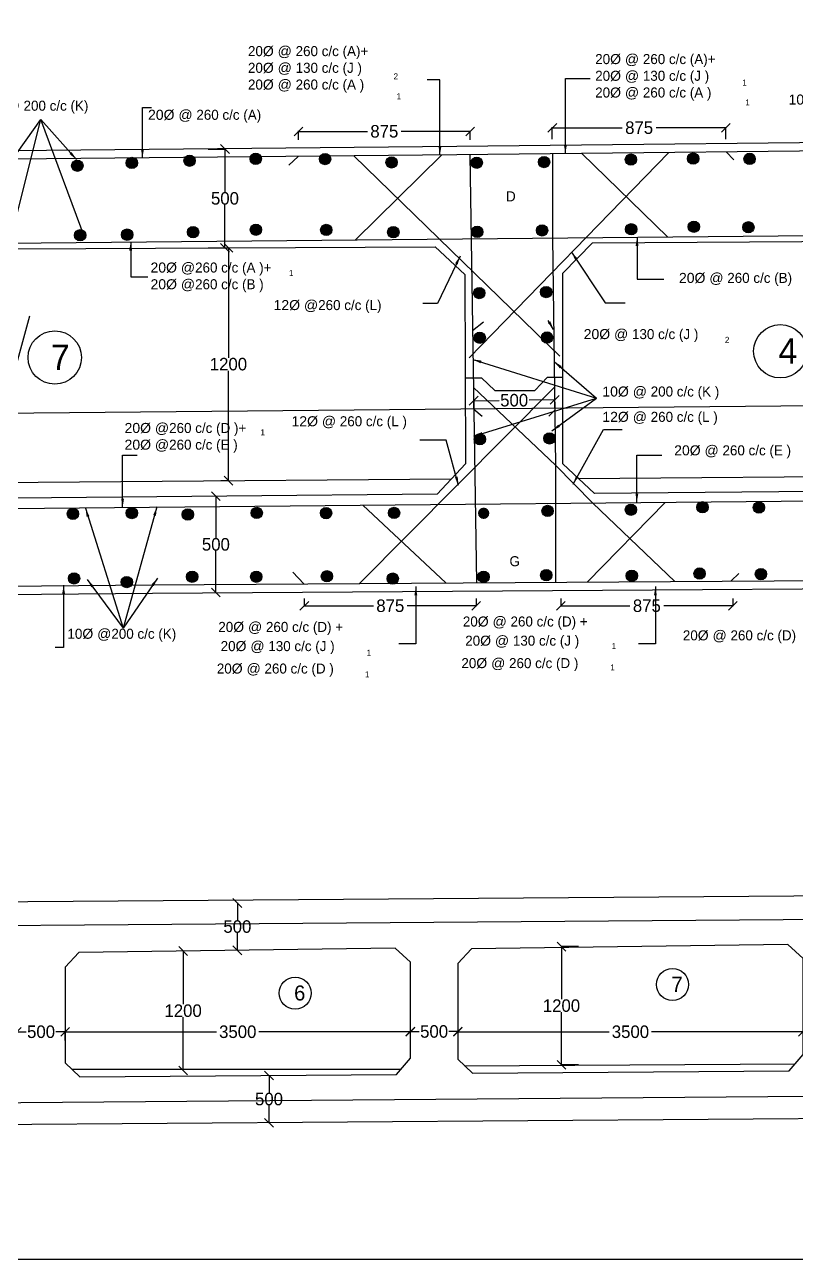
# Model space of a CAD drawing. Header units: inches. Extents: x 36 to 1751, y 50 to 883.
# Drawn here: x 848.7 to 1156.5, y 49.7 to 542.3 of the extents above; entities that cross this region are included whole.
import ezdxf

# ---------------------------------------------------------------- set-up
doc = ezdxf.new("R2010")
doc.units = ezdxf.units.IN
doc.header["$MEASUREMENT"] = 0
for name, color, linetype in [('DIMENSION', 7, 'Continuous'), ('DRAWING', 2, 'Continuous'), ('HATCH', 7, 'Continuous'), ('TEXT', 7, 'Continuous')]:
    doc.layers.add(name, color=color, linetype=linetype)
doc.dimstyles.get("Standard").update_dxf_attribs({"dimtxt": 5, "dimasz": 3.5, "dimexe": 0.18, "dimexo": 0.0625, "dimgap": 0.09, "dimtad": 0, "dimtih": 1, "dimtoh": 1, "dimdec": 4, "dimzin": 0, "dimdsep": 46, "dimlunit": 4, "dimtxsty": 'Standard', "dimblk": 'OBLIQUE', "dimcen": 0.09, "dimadec": 0, "dimazin": 0, "dimtfac": 1, "dimtdec": 4, "dimtofl": 0, "dimtmove": 0, "dimatfit": 3, "dimfxl": 1, "dimtolj": 1, "dimtzin": 0, "dimarcsym": 0})

# ---------------------------------------------------------------- blocks, each defined once
blk = doc.blocks.new('_Oblique')
at = {"color": 0, "linetype": 'ByBlock', "lineweight": -2}
blk.add_line((-0.5, -0.5), (0.5, 0.5), dxfattribs=at)
blk = doc.blocks.new('*D11')
at = {"layer": 'Defpoints', "color": 0, "transparency": 16777216}
for p in [(960.27, 313.39), (1028.83, 313.39), (1028.83, 310.48)]:
    blk.add_point(p, dxfattribs=at)
at = {"layer": 'DIMENSION', "color": 0, "lineweight": -2, "transparency": 16777216}
for p, q in [((960.27, 313.33), (960.27, 310.3)), ((960.27, 310.48), (987.8, 310.48)), ((1028.83, 310.48), (1001.31, 310.48)), ((1028.83, 313.33), (1028.83, 310.3))]:
    blk.add_line(p, q, dxfattribs=at)
at = {"layer": 'DIMENSION', "color": 0, "lineweight": -2, "transparency": 16777216, "xscale": 3.5, "yscale": 3.5, "zscale": 3.5, "rotation": 180}
blk.add_blockref('_Oblique', (960.27, 310.48), dxfattribs=at)
at = {"layer": 'DIMENSION', "color": 0, "lineweight": -2, "transparency": 16777216, "xscale": 3.5, "yscale": 3.5, "zscale": 3.5}
blk.add_blockref('_Oblique', (1028.83, 310.48), dxfattribs=at)
at = {"layer": 'DIMENSION', "color": 0, "transparency": 16777216, "insert": (994.55, 310.48), "char_height": 5, "attachment_point": 5}
blk.add_mtext('\\A1;875', dxfattribs=at)
blk = doc.blocks.new('*D12')
at = {"layer": 'Defpoints', "color": 0, "transparency": 16777216}
for p in [(924.99, 354.19), (924.99, 354.19), (924.99, 315.75)]:
    blk.add_point(p, dxfattribs=at)
at = {"layer": 'DIMENSION', "color": 0, "lineweight": -2, "transparency": 16777216}
for p, q in [((924.92, 354.19), (924.81, 354.19)), ((924.99, 354.19), (924.99, 337.56)), ((924.99, 315.75), (924.99, 332.38)), ((924.92, 315.75), (924.81, 315.75))]:
    blk.add_line(p, q, dxfattribs=at)
at = {"layer": 'DIMENSION', "color": 0, "lineweight": -2, "transparency": 16777216, "xscale": 3.5, "yscale": 3.5, "zscale": 3.5}
for p, rotation in [((924.99, 354.19), 90), ((924.99, 315.75), 270)]:
    blk.add_blockref('_Oblique', p, dxfattribs=dict(at, rotation=rotation))
at = {"layer": 'DIMENSION', "color": 0, "transparency": 16777216, "insert": (924.99, 334.97), "char_height": 5, "attachment_point": 5}
blk.add_mtext('\\A1;500', dxfattribs=at)
blk = doc.blocks.new('*D13')
at = {"layer": 'Defpoints', "color": 0, "transparency": 16777216}
for p in [(1062.6, 313.39), (1131.16, 313.39), (1131.16, 310.48)]:
    blk.add_point(p, dxfattribs=at)
at = {"layer": 'DIMENSION', "color": 0, "lineweight": -2, "transparency": 16777216}
for p, q in [((1062.6, 313.33), (1062.6, 310.3)), ((1062.6, 310.48), (1090.13, 310.48)), ((1131.16, 310.48), (1103.64, 310.48)), ((1131.16, 313.33), (1131.16, 310.3))]:
    blk.add_line(p, q, dxfattribs=at)
at = {"layer": 'DIMENSION', "color": 0, "lineweight": -2, "transparency": 16777216, "xscale": 3.5, "yscale": 3.5, "zscale": 3.5, "rotation": 180}
blk.add_blockref('_Oblique', (1062.6, 310.48), dxfattribs=at)
at = {"layer": 'DIMENSION', "color": 0, "lineweight": -2, "transparency": 16777216, "xscale": 3.5, "yscale": 3.5, "zscale": 3.5}
blk.add_blockref('_Oblique', (1131.16, 310.48), dxfattribs=at)
at = {"layer": 'DIMENSION', "color": 0, "transparency": 16777216, "insert": (1096.88, 310.48), "char_height": 5, "attachment_point": 5}
blk.add_mtext('\\A1;875', dxfattribs=at)
blk = doc.blocks.new('*D18')
at = {"layer": 'Defpoints', "color": 0, "transparency": 16777216}
for p in [(1128.41, 501.23), (1059.18, 496.57), (1128.41, 496.57)]:
    blk.add_point(p, dxfattribs=at)
at = {"layer": 'DIMENSION', "color": 0, "lineweight": -2, "transparency": 16777216}
for p, q in [((1059.18, 496.63), (1059.18, 501.41)), ((1059.18, 501.23), (1087.04, 501.23)), ((1128.41, 501.23), (1100.55, 501.23)), ((1128.41, 496.63), (1128.41, 501.41))]:
    blk.add_line(p, q, dxfattribs=at)
at = {"layer": 'DIMENSION', "color": 0, "lineweight": -2, "transparency": 16777216, "xscale": 3.5, "yscale": 3.5, "zscale": 3.5, "rotation": 180}
blk.add_blockref('_Oblique', (1059.18, 501.23), dxfattribs=at)
at = {"layer": 'DIMENSION', "color": 0, "lineweight": -2, "transparency": 16777216, "xscale": 3.5, "yscale": 3.5, "zscale": 3.5}
blk.add_blockref('_Oblique', (1128.41, 501.23), dxfattribs=at)
at = {"layer": 'DIMENSION', "color": 0, "transparency": 16777216, "insert": (1093.8, 501.23), "char_height": 5, "attachment_point": 5}
blk.add_mtext('\\A1;875', dxfattribs=at)
blk = doc.blocks.new('*D19')
at = {"layer": 'Defpoints', "color": 0, "transparency": 16777216}
for p in [(1026.44, 499.77), (957.9, 496.39), (1026.44, 496.39)]:
    blk.add_point(p, dxfattribs=at)
at = {"layer": 'DIMENSION', "color": 0, "lineweight": -2, "transparency": 16777216}
for p, q in [((957.9, 496.45), (957.9, 499.95)), ((957.9, 499.77), (985.41, 499.77)), ((1026.44, 499.77), (998.93, 499.77)), ((1026.44, 496.45), (1026.44, 499.95))]:
    blk.add_line(p, q, dxfattribs=at)
at = {"layer": 'DIMENSION', "color": 0, "lineweight": -2, "transparency": 16777216, "xscale": 3.5, "yscale": 3.5, "zscale": 3.5, "rotation": 180}
blk.add_blockref('_Oblique', (957.9, 499.77), dxfattribs=at)
at = {"layer": 'DIMENSION', "color": 0, "lineweight": -2, "transparency": 16777216, "xscale": 3.5, "yscale": 3.5, "zscale": 3.5}
blk.add_blockref('_Oblique', (1026.44, 499.77), dxfattribs=at)
at = {"layer": 'DIMENSION', "color": 0, "transparency": 16777216, "insert": (992.17, 499.77), "char_height": 5, "attachment_point": 5}
blk.add_mtext('\\A1;875', dxfattribs=at)
blk = doc.blocks.new('*D27')
at = {"layer": 'Defpoints', "color": 0, "transparency": 16777216}
for p in [(921.91, 492.73), (921.91, 453.3), (928.61, 453.3)]:
    blk.add_point(p, dxfattribs=at)
at = {"layer": 'DIMENSION', "color": 0, "lineweight": -2, "transparency": 16777216}
for p, q in [((921.98, 492.73), (928.79, 492.73)), ((928.61, 492.73), (928.61, 475.61)), ((928.61, 453.3), (928.61, 470.43)), ((921.98, 453.3), (928.79, 453.3))]:
    blk.add_line(p, q, dxfattribs=at)
at = {"layer": 'DIMENSION', "color": 0, "lineweight": -2, "transparency": 16777216, "xscale": 3.5, "yscale": 3.5, "zscale": 3.5}
for p, rotation in [((928.61, 492.73), 90), ((928.61, 453.3), 270)]:
    blk.add_blockref('_Oblique', p, dxfattribs=dict(at, rotation=rotation))
at = {"layer": 'DIMENSION', "color": 0, "transparency": 16777216, "insert": (928.61, 473.02), "char_height": 5, "attachment_point": 5}
blk.add_mtext('\\A1;500', dxfattribs=at)
blk = doc.blocks.new('*D34')
at = {"layer": 'Defpoints', "color": 0, "transparency": 16777216}
for p in [(926.91, 453.34), (930, 453.34), (926.91, 360.42)]:
    blk.add_point(p, dxfattribs=at)
at = {"layer": 'DIMENSION', "color": 0, "lineweight": -2, "transparency": 16777216}
for p, q in [((926.97, 453.34), (930.18, 453.34)), ((930, 453.34), (930, 409.47)), ((930, 360.42), (930, 404.29)), ((926.97, 360.42), (930.18, 360.42))]:
    blk.add_line(p, q, dxfattribs=at)
at = {"layer": 'DIMENSION', "color": 0, "lineweight": -2, "transparency": 16777216, "xscale": 3.5, "yscale": 3.5, "zscale": 3.5}
for p, rotation in [((930, 453.34), 90), ((930, 360.42), 270)]:
    blk.add_blockref('_Oblique', p, dxfattribs=dict(at, rotation=rotation))
at = {"layer": 'DIMENSION', "color": 0, "transparency": 16777216, "insert": (930, 406.88), "char_height": 5, "attachment_point": 5}
blk.add_mtext('\\A1;1200', dxfattribs=at)
blk = doc.blocks.new('*D35')
at = {"layer": 'Defpoints', "color": 0, "transparency": 16777216}
for p in [(1060.12, 392.64), (1060.15, 389.42), (1027.84, 389.11)]:
    blk.add_point(p, dxfattribs=at)
at = {"layer": 'DIMENSION', "color": 0, "lineweight": -2, "transparency": 16777216}
for p, q in [((1027.84, 389.18), (1027.81, 392.51)), ((1027.81, 392.33), (1038.04, 392.43)), ((1060.12, 392.64), (1049.89, 392.54)), ((1060.15, 389.48), (1060.12, 392.82))]:
    blk.add_line(p, q, dxfattribs=at)
at = {"layer": 'DIMENSION', "color": 0, "lineweight": -2, "transparency": 16777216, "xscale": 3.5, "yscale": 3.5, "zscale": 3.5}
for p, rotation in [((1027.81, 392.33), 180.5392754230719), ((1060.12, 392.64), 0.5392754230719391)]:
    blk.add_blockref('_Oblique', p, dxfattribs=dict(at, rotation=rotation))
at = {"layer": 'DIMENSION', "color": 0, "transparency": 16777216, "insert": (1043.96, 392.49), "char_height": 5, "attachment_point": 5}
blk.add_mtext('\\A1;500', dxfattribs=at)
blk = doc.blocks.new('*D65')
at = {"layer": 'Defpoints', "color": 0, "transparency": 16777216}
for p in [(1021.49, 140.5), (1021.49, 140.5), (1159.18, 140.5)]:
    blk.add_point(p, dxfattribs=at)
at = {"layer": 'DIMENSION', "color": 0, "lineweight": -2, "transparency": 16777216}
for p, q in [((1021.49, 140.57), (1021.49, 140.68)), ((1021.49, 140.5), (1081.91, 140.5)), ((1159.18, 140.5), (1098.76, 140.5)), ((1159.18, 140.57), (1159.18, 140.68))]:
    blk.add_line(p, q, dxfattribs=at)
at = {"layer": 'DIMENSION', "color": 0, "lineweight": -2, "transparency": 16777216, "xscale": 3.5, "yscale": 3.5, "zscale": 3.5, "rotation": 180}
blk.add_blockref('_Oblique', (1021.49, 140.5), dxfattribs=at)
at = {"layer": 'DIMENSION', "color": 0, "lineweight": -2, "transparency": 16777216, "xscale": 3.5, "yscale": 3.5, "zscale": 3.5}
blk.add_blockref('_Oblique', (1159.18, 140.5), dxfattribs=at)
at = {"layer": 'DIMENSION', "color": 0, "transparency": 16777216, "insert": (1090.34, 140.5), "char_height": 5, "attachment_point": 5}
blk.add_mtext('\\A1;3500', dxfattribs=at)
blk = doc.blocks.new('*D66')
at = {"layer": 'Defpoints', "color": 0, "transparency": 16777216}
for p in [(864.88, 140.5), (864.88, 140.5), (1002.56, 140.5)]:
    blk.add_point(p, dxfattribs=at)
at = {"layer": 'DIMENSION', "color": 0, "lineweight": -2, "transparency": 16777216}
for p, q in [((864.88, 140.57), (864.88, 140.68)), ((864.88, 140.5), (925.3, 140.5)), ((1002.56, 140.5), (942.15, 140.5)), ((1002.56, 140.57), (1002.56, 140.68))]:
    blk.add_line(p, q, dxfattribs=at)
at = {"layer": 'DIMENSION', "color": 0, "lineweight": -2, "transparency": 16777216, "xscale": 3.5, "yscale": 3.5, "zscale": 3.5, "rotation": 180}
blk.add_blockref('_Oblique', (864.88, 140.5), dxfattribs=at)
at = {"layer": 'DIMENSION', "color": 0, "lineweight": -2, "transparency": 16777216, "xscale": 3.5, "yscale": 3.5, "zscale": 3.5}
blk.add_blockref('_Oblique', (1002.56, 140.5), dxfattribs=at)
at = {"layer": 'DIMENSION', "color": 0, "transparency": 16777216, "insert": (933.72, 140.5), "char_height": 5, "attachment_point": 5}
blk.add_mtext('\\A1;3500', dxfattribs=at)
blk = doc.blocks.new('*D87')
at = {"layer": 'Defpoints', "color": 0, "transparency": 16777216}
for p in [(864.88, 140.5), (845.63, 136.64), (864.88, 136.94)]:
    blk.add_point(p, dxfattribs=at)
at = {"layer": 'DIMENSION', "color": 0, "lineweight": -2, "transparency": 16777216}
for p, q in [((845.63, 136.7), (845.63, 140.68)), ((845.63, 140.5), (849.33, 140.5)), ((864.88, 140.5), (861.18, 140.5)), ((864.88, 137.01), (864.88, 140.68))]:
    blk.add_line(p, q, dxfattribs=at)
at = {"layer": 'DIMENSION', "color": 0, "lineweight": -2, "transparency": 16777216, "xscale": 3.5, "yscale": 3.5, "zscale": 3.5, "rotation": 180}
blk.add_blockref('_Oblique', (845.63, 140.5), dxfattribs=at)
at = {"layer": 'DIMENSION', "color": 0, "lineweight": -2, "transparency": 16777216, "xscale": 3.5, "yscale": 3.5, "zscale": 3.5}
blk.add_blockref('_Oblique', (864.88, 140.5), dxfattribs=at)
at = {"layer": 'DIMENSION', "color": 0, "transparency": 16777216, "insert": (855.26, 140.5), "char_height": 5, "attachment_point": 5}
blk.add_mtext('\\A1;500', dxfattribs=at)
blk = doc.blocks.new('*D88')
at = {"layer": 'Defpoints', "color": 0, "transparency": 16777216}
for p in [(911.93, 172.74), (911.93, 125.08), (911.93, 125.08)]:
    blk.add_point(p, dxfattribs=at)
at = {"layer": 'DIMENSION', "color": 0, "lineweight": -2, "transparency": 16777216}
for p, q in [((911.87, 172.74), (911.75, 172.74)), ((911.93, 172.74), (911.93, 151.5)), ((911.93, 125.08), (911.93, 146.32)), ((911.87, 125.08), (911.75, 125.08))]:
    blk.add_line(p, q, dxfattribs=at)
at = {"layer": 'DIMENSION', "color": 0, "lineweight": -2, "transparency": 16777216, "xscale": 3.5, "yscale": 3.5, "zscale": 3.5}
for p, rotation in [((911.93, 172.74), 90), ((911.93, 125.08), 270)]:
    blk.add_blockref('_Oblique', p, dxfattribs=dict(at, rotation=rotation))
at = {"layer": 'DIMENSION', "color": 0, "transparency": 16777216, "insert": (911.93, 148.91), "char_height": 5, "attachment_point": 5}
blk.add_mtext('\\A1;1200', dxfattribs=at)
blk = doc.blocks.new('*D89')
at = {"layer": 'Defpoints', "color": 0, "transparency": 16777216}
for p in [(946.18, 123.08), (946.18, 104.19), (946.18, 104.19)]:
    blk.add_point(p, dxfattribs=at)
at = {"layer": 'DIMENSION', "color": 0, "lineweight": -2, "transparency": 16777216}
for p, q in [((946.12, 123.08), (946, 123.08)), ((946.18, 123.08), (946.18, 116.23)), ((946.18, 104.19), (946.18, 111.05)), ((946.12, 104.19), (946, 104.19))]:
    blk.add_line(p, q, dxfattribs=at)
at = {"layer": 'DIMENSION', "color": 0, "lineweight": -2, "transparency": 16777216, "xscale": 3.5, "yscale": 3.5, "zscale": 3.5}
for p, rotation in [((946.18, 123.08), 90), ((946.18, 104.19), 270)]:
    blk.add_blockref('_Oblique', p, dxfattribs=dict(at, rotation=rotation))
at = {"layer": 'DIMENSION', "color": 0, "transparency": 16777216, "insert": (946.18, 113.64), "char_height": 5, "attachment_point": 5}
blk.add_mtext('\\A1;500', dxfattribs=at)
blk = doc.blocks.new('*D90')
at = {"layer": 'Defpoints', "color": 0, "transparency": 16777216}
for p in [(933.56, 191.91), (933.56, 173.02), (933.56, 173.02)]:
    blk.add_point(p, dxfattribs=at)
at = {"layer": 'DIMENSION', "color": 0, "lineweight": -2, "transparency": 16777216}
for p, q in [((933.5, 191.91), (933.38, 191.91)), ((933.56, 191.91), (933.56, 185.06)), ((933.56, 173.02), (933.56, 179.88)), ((933.5, 173.02), (933.38, 173.02))]:
    blk.add_line(p, q, dxfattribs=at)
at = {"layer": 'DIMENSION', "color": 0, "lineweight": -2, "transparency": 16777216, "xscale": 3.5, "yscale": 3.5, "zscale": 3.5}
for p, rotation in [((933.56, 191.91), 90), ((933.56, 173.02), 270)]:
    blk.add_blockref('_Oblique', p, dxfattribs=dict(at, rotation=rotation))
at = {"layer": 'DIMENSION', "color": 0, "transparency": 16777216, "insert": (933.56, 182.47), "char_height": 5, "attachment_point": 5}
blk.add_mtext('\\A1;500', dxfattribs=at)
blk = doc.blocks.new('*D91')
at = {"layer": 'Defpoints', "color": 0, "transparency": 16777216}
for p in [(1002.56, 140.5), (1021.49, 140.62), (1021.49, 140.62)]:
    blk.add_point(p, dxfattribs=at)
at = {"layer": 'DIMENSION', "color": 0, "lineweight": -2, "transparency": 16777216}
for p, q in [((1002.56, 140.57), (1002.56, 140.8)), ((1002.56, 140.62), (1006.11, 140.62)), ((1021.49, 140.62), (1017.95, 140.62)), ((1021.49, 140.69), (1021.49, 140.8))]:
    blk.add_line(p, q, dxfattribs=at)
at = {"layer": 'DIMENSION', "color": 0, "lineweight": -2, "transparency": 16777216, "xscale": 3.5, "yscale": 3.5, "zscale": 3.5, "rotation": 180}
blk.add_blockref('_Oblique', (1002.56, 140.62), dxfattribs=at)
at = {"layer": 'DIMENSION', "color": 0, "lineweight": -2, "transparency": 16777216, "xscale": 3.5, "yscale": 3.5, "zscale": 3.5}
blk.add_blockref('_Oblique', (1021.49, 140.62), dxfattribs=at)
at = {"layer": 'DIMENSION', "color": 0, "transparency": 16777216, "insert": (1012.03, 140.62), "char_height": 5, "attachment_point": 5}
blk.add_mtext('\\A1;500', dxfattribs=at)
blk = doc.blocks.new('*D92')
at = {"layer": 'Defpoints', "color": 0, "transparency": 16777216}
for p in [(1062.83, 174.49), (1069.62, 174.49), (1069.75, 127.36)]:
    blk.add_point(p, dxfattribs=at)
at = {"layer": 'DIMENSION', "color": 0, "lineweight": -2, "transparency": 16777216}
for p, q in [((1069.56, 174.49), (1062.65, 174.49)), ((1062.83, 174.49), (1062.83, 153.52)), ((1062.83, 127.36), (1062.83, 148.34)), ((1069.68, 127.36), (1062.65, 127.36))]:
    blk.add_line(p, q, dxfattribs=at)
at = {"layer": 'DIMENSION', "color": 0, "lineweight": -2, "transparency": 16777216, "xscale": 3.5, "yscale": 3.5, "zscale": 3.5}
for p, rotation in [((1062.83, 174.49), 90), ((1062.83, 127.36), 270)]:
    blk.add_blockref('_Oblique', p, dxfattribs=dict(at, rotation=rotation))
at = {"layer": 'DIMENSION', "color": 0, "transparency": 16777216, "insert": (1062.83, 150.93), "char_height": 5, "attachment_point": 5}
blk.add_mtext('\\A1;1200', dxfattribs=at)

msp = doc.modelspace()

# ---------------------------------------------------------------- hatches: boundary and pattern name
at = {"layer": 'HATCH'}
for points in [[(871.99594, 486.06386, 1), (867.47166, 486.06386, 1)], [(893.74648, 487.17544, 1), (889.22219, 487.17544, 1)], [(916.78627, 488.0528, 1), (912.26199, 488.0528, 1)], [(943.15604, 488.8078, 1), (938.63176, 488.8078, 1)], [(970.81532, 488.74615, 1), (966.29103, 488.74615, 1)], [(997.34177, 487.41682, 1), (992.81749, 487.41682, 1)], [(1031.29391, 487.27536, 1), (1026.76963, 487.27536, 1)], [(1058.13042, 487.51908, 1), (1053.60613, 487.51908, 1)], [(1092.80043, 488.50437, 1), (1088.27615, 488.50437, 1)], [(1117.63286, 488.8944, 1), (1113.10858, 488.8944, 1)], [(1140.15125, 488.79866, 1), (1135.62696, 488.79866, 1)], [(1117.90608, 461.74621, 1), (1113.38179, 461.74621, 1)], [(1139.63794, 461.5186, 1), (1135.11366, 461.5186, 1)], [(873.13559, 458.33627, 1), (868.61131, 458.33627, 1)], [(891.87482, 458.56403, 1), (887.35054, 458.56403, 1)], [(918.15977, 459.55966, 1), (913.63549, 459.55966, 1)], [(943.22675, 460.52259, 1), (938.70247, 460.52259, 1)], [(971.2898, 460.46171, 1), (966.76551, 460.46171, 1)], [(998.03109, 459.57529, 1), (993.5068, 459.57529, 1)], [(1031.47398, 459.67265, 1), (1026.9497, 459.67265, 1)], [(1057.34766, 460.27539, 1), (1052.82337, 460.27539, 1)], [(1092.90972, 460.70098, 1), (1088.38543, 460.70098, 1)], [(1032.29647, 435.26802, 1), (1027.77219, 435.26802, 1)], [(1058.97878, 435.67119, 1), (1054.45449, 435.67119, 1)], [(1032.50694, 417.42952, 1), (1027.98265, 417.42952, 1)], [(1059.3523, 417.51377, 1), (1054.82801, 417.51377, 1)], [(1060.33179, 377.26751, 1), (1055.80751, 377.26751, 1)], [(1032.5605, 376.91005, 1), (1028.03622, 376.91005, 1)], [(893.74648, 347.49795, 1), (889.22219, 347.49795, 1)], [(943.52682, 347.52659, 1), (939.00253, 347.52659, 1)], [(998.32131, 347.53671, 1), (993.79702, 347.53671, 1)], [(1059.58141, 348.33836, 1), (1055.05713, 348.33836, 1)], [(1092.80043, 348.82689, 1), (1088.27615, 348.82689, 1)], [(1121.34964, 349.78768, 1), (1116.82535, 349.78768, 1)], [(1143.86802, 349.69193, 1), (1139.34374, 349.69193, 1)], [(870.24685, 347.16232, 1), (865.72256, 347.16232, 1)], [(916.05374, 346.89903, 1), (911.52946, 346.89903, 1)], [(971.18609, 347.46493, 1), (966.66181, 347.46493, 1)], [(1034.05849, 347.39642, 1), (1029.5342, 347.39642, 1)], [(1120.19333, 323.35294, 1), (1115.66905, 323.35294, 1)], [(1144.6413, 323.12533, 1), (1140.11701, 323.12533, 1)], [(870.70493, 321.438, 1), (866.18065, 321.438, 1)], [(891.72068, 319.96363, 1), (887.19639, 319.96363, 1)], [(917.789, 322.10273, 1), (913.26471, 322.10273, 1)], [(943.35034, 322.07875, 1), (938.82606, 322.07875, 1)], [(971.53697, 322.26459, 1), (967.01269, 322.26459, 1)], [(997.78997, 321.34184, 1), (993.26569, 321.34184, 1)], [(1034.01576, 322.02703, 1), (1029.49147, 322.02703, 1)], [(1059.04897, 322.69808, 1), (1054.52468, 322.69808, 1)], [(1093.17226, 322.46487, 1), (1088.64798, 322.46487, 1)]]:
    msp.add_hatch(color=256, dxfattribs=at).paths.add_polyline_path(points)

# ---------------------------------------------------------------- linework, layer by layer
at = {"layer": 'DIMENSION'}
msp.add_lwpolyline([(1751.4297, 882.6464), (35.58486, 882.6464), (35.58486, 49.73647), (1751.4297, 49.73647)], close=True, dxfattribs=at)
msp.add_lwpolyline([(850.61938, 426.02585), (841.94461, 393.89615)], dxfattribs=at)
for centre, radius in [((860.73283, 409.54192), 10.63358), ((1150.11845, 412.04687), 10.63358), ((1107.13318, 159.39036), 6.38015), ((956.62775, 155.94795), 6.38015)]:
    msp.add_circle(centre, radius, dxfattribs=at)
at = {"layer": 'DRAWING'}
for points in [[(83.75792, 306.41685), (229.41605, 307.75961), (471.7121, 311.65281), (899.68617, 315.58664), (1378.20183, 318.69278), (1376.12632, 496.61528), (1219.88344, 495.8872), (1021.10617, 493.696), (243.68617, 486.12962), (81.42973, 484.25032)], [(87.01747, 309.74994), (229.3743, 311.06227), (471.67039, 314.95546), (899.66027, 318.88944), (1374.86043, 321.97406), (1372.8619, 493.29714), (1219.90934, 492.58438), (1021.14045, 490.39328), (243.72137, 482.82691), (84.77565, 480.98595)], [(864.8818, 166.35067), (864.8818, 128.17428), (870.67498, 122.51763), (996.98488, 123.46229), (1002.56451, 129.94602), (1002.56451, 168.25127), (996.48313, 173.83664), (870.27306, 172.20707), (864.8818, 166.35067)], [(1021.49423, 167.81789), (1021.49423, 129.6415), (1027.28741, 123.98485), (1153.59731, 124.92951), (1159.17693, 131.41324), (1159.17693, 169.71849), (1153.09556, 175.30386), (1026.88548, 173.67429), (1021.49423, 167.81789)]]:
    msp.add_lwpolyline(points, close=True, dxfattribs=at)
for points in [[(957.8114, 489.77692), (954.11246, 486.35169)], [(979.94742, 489.99236), (1062.19417, 410.13431)], [(980.62155, 456.50196), (1014.97328, 490.33326)], [(1105.66589, 491.32504), (1026.05422, 409.38449)], [(1026.22885, 490.44937), (1028.94127, 319.72863)], [(1059.1945, 490.81277), (1059.1945, 457.24547)], [(1070.89175, 490.94171), (1105.08368, 457.6797)], [(1128.5753, 491.57757), (1131.63555, 488.40812)], [(85.20712, 448.02896), (1373.24779, 460.21724)], [(1012.39996, 453.74721), (1024.29801, 442.71511), (1024.53722, 367.08988), (1013.19697, 355.054), (761.50748, 352.57652), (749.69745, 364.39295), (749.69745, 440.73644), (761.38654, 452.51475), (1012.39996, 453.74721)], [(1059.1945, 457.24547), (1060.47067, 366.54818), (1075.27704, 351.46821)], [(1325.71212, 456.90262), (1338.25131, 445.03411), (1337.55359, 368.9561), (1325.88299, 357.50366), (1076.03214, 355.25769), (1063.40576, 367.14765), (1063.40576, 443.26267), (1075.24058, 455.2532), (1325.71212, 456.90262)], [(1027.34328, 420.3066), (1031.76904, 423.74744)], [(1024.42859, 401.4327), (1030.97423, 401.4327), (1036.25956, 396.43026), (1052.1814, 396.43026), (1057.32065, 401.68187), (1063.40576, 401.68187)], [(982.32536, 319.42604), (1060.03221, 397.70898)], [(1060.47067, 366.54818), (1027.70458, 397.56649)], [(86.09449, 380.24924), (1377.34198, 392.40299)], [(1027.84144, 388.95259), (1031.25407, 386.10392)], [(1060.16035, 388.60267), (1057.83711, 386.17159)], [(1060.47067, 366.54818), (1060.47067, 319.93329)], [(1018.86709, 361.07194), (755.18472, 358.90271)], [(1331.71829, 363.22988), (1069.71895, 361.20267)], [(86.59377, 342.11264), (1374.48334, 354.29949)], [(983.65038, 350.60118), (1016.75107, 319.6495)], [(1073.20762, 320.01597), (1104.1908, 351.74181)], [(1075.27704, 351.46821), (1108.08861, 320.24239)], [(960.13414, 319.28199), (955.65576, 323.90333)], [(1130.45838, 320.3876), (1133.51778, 323.40745)], [(688.14944, 191.34229), (1335.31823, 196.10418), (1337.08734, 107.0777), (689.62388, 102.29639)], [(698.16599, 181.72959), (698.16599, 111.09226), (1327.20204, 116.14238), (1325.59985, 186.49742), (698.16599, 181.72959)], [(867.53662, 125.58203), (998.80904, 125.58203)], [(1024.2124, 126.98738), (1156.01303, 127.73667)]]:
    msp.add_lwpolyline(points, dxfattribs=at)
for centre in [(869.7338, 486.06386), (891.48433, 487.17544), (914.52413, 488.0528), (940.8939, 488.8078), (968.55318, 488.74615), (995.07963, 487.41682), (1029.03177, 487.27536), (1055.86828, 487.51908), (1090.53829, 488.50437), (1115.37072, 488.8944), (1137.8891, 488.79866), (1115.64393, 461.74621), (1137.3758, 461.5186), (870.87345, 458.33627), (889.61268, 458.56403), (915.89763, 459.55966), (940.96461, 460.52259), (969.02766, 460.46171), (995.76894, 459.57529), (1029.21184, 459.67265), (1055.08551, 460.27539), (1090.64757, 460.70098), (1030.03433, 435.26802), (1056.71663, 435.67119), (1030.24479, 417.42952), (1057.09015, 417.51377), (1058.06965, 377.26751), (1030.29836, 376.91005), (891.48433, 347.49795), (941.26468, 347.52659), (996.05917, 347.53671), (1057.31927, 348.33836), (1090.53829, 348.82689), (1119.0875, 349.78768), (1141.60588, 349.69193), (867.9847, 347.16232), (913.7916, 346.89903), (968.92395, 347.46493), (1117.93119, 323.35294), (1142.37916, 323.12533), (868.44279, 321.438), (889.45854, 319.96363), (915.52685, 322.10273), (941.0882, 322.07875), (969.27483, 322.26459), (995.52783, 321.34184), (1031.75362, 322.02703), (1056.78682, 322.69808), (1090.91012, 322.46487)]:
    msp.add_circle(centre, 2.26214, dxfattribs=at)

# ---------------------------------------------------------------- texts
at = {"layer": 'DIMENSION', "attachment_point": 1}
for s, insert, char_height, width in [('2', (995.86504, 522.92384), 2.39268, 51.8425991), ('1', (1134.93484, 520.44473), 2.39268, 51.8425991), ('1', (997.11537, 515.01968), 2.39268, 51.8425991), ('1', (1136.18516, 512.54057), 2.39268, 51.8425991), ('D', (1040.72199, 475.84853), 4, 14.8696721), ('7', (859.17561, 414.64576), 10.02817, 46802.199989), ('2', (1128.02264, 417.792), 2.39268, 51.8425991), ('1', (942.76947, 380.91464), 2.39268, 51.8425991), ('G', (1042.09795, 330.27951), 4, 14.8696721), ('1', (1082.88422, 295.62241), 2.39268, 51.8425991), ('1', (985.1242, 292.95156), 2.39268, 51.8425991), ('1', (1082.34184, 287.10508), 2.39268, 51.8425991), ('1', (984.46028, 284.32851), 2.39268, 51.8425991)]:
    msp.add_mtext(s, dxfattribs=dict(at, insert=insert, char_height=char_height, width=width))
at = {"layer": 'TEXT', "attachment_point": 1}
for s, insert, char_height, width in [('20{\\fArial|b0|i0|c0|p32;Ø @\\fMS Shell Dlg|b0|i0|c0|p32; 260 c/c (A)+} \\P20{\\fArial|b0|i0|c0|p32;Ø @\\fMS Shell Dlg|b0|i0|c0|p32; 130 c/c (J )} \\P20{\\fArial|b0|i0|c0|p32;Ø @\\fMS Shell Dlg|b0|i0|c0|p32; 260 c/c (A )} ', (937.78941, 533.80027), 4, 72.7939065), ('20{\\fArial|b0|i0|c0|p32;Ø @\\fMS Shell Dlg|b0|i0|c0|p32; 260 c/c (A)+} \\P20{\\fArial|b0|i0|c0|p32;Ø @\\fMS Shell Dlg|b0|i0|c0|p32; 130 c/c (J )} \\P20{\\fArial|b0|i0|c0|p32;Ø @\\fMS Shell Dlg|b0|i0|c0|p32; 260 c/c (A )} ', (1076.28309, 530.62086), 4, 72.7939065), ('{\\fArial|b0|i0|c0|p32;10Ø @\\fMS Shell Dlg|b0|i0|c0|p32; 200 c/c (K)} ', (1153.39399, 514.46639), 4, 72.7939065), ('{\\fArial|b0|i0|c0|p32;10Ø @\\fMS Shell Dlg|b0|i0|c0|p32; 200 c/c (K)} ', (829.00864, 512.01746), 4, 72.7939065), ('{\\fArial|b0|i0|c0|p32;20Ø @\\fMS Shell Dlg|b0|i0|c0|p32; 260 c/c (A)} ', (897.92868, 508.39103), 4, 72.7939065), ('{\\fArial|b0|i0|c0|p32;20Ø @\\fMS Shell Dlg|b0|i0|c0|p32;260 c/c (A )+} \\P{\\fArial|b0|i0|c0|p32;20Ø @\\fMS Shell Dlg|b0|i0|c0|p32;260 c/c (B )}', (898.91033, 447.44857), 4, 72.7939065), ('1', (954.15685, 444.46884), 2.39268, 51.8425991), ('{\\fArial|b0|i0|c0|p32;20Ø @\\fMS Shell Dlg|b0|i0|c0|p32; 260 c/c (B)} ', (1109.68498, 443.30942), 4, 72.7939065), ('{\\fArial|b0|i0|c0|p32;12Ø @\\fMS Shell Dlg|b0|i0|c0|p32;260 c/c (L)}', (948.00227, 432.47198), 4, 72.7939065), ('{\\fArial|b0|i0|c0|p32;20Ø @\\fMS Shell Dlg|b0|i0|c0|p32; 130 c/c (J )} ', (1071.68874, 420.8938), 4, 72.7939065), ('4', (1149.39011, 417.15072), 10.02817, 46802.199989), ('{\\fArial|b0|i0|c0|p32;10Ø @\\fMS Shell Dlg|b0|i0|c0|p32; 200 c/c (K )} ', (1079.14386, 397.98092), 4, 72.7939065), ('{\\fArial|b0|i0|c0|p32;12Ø @\\fMS Shell Dlg|b0|i0|c0|p32; 260 c/c (L )} ', (955.15244, 386.1181), 4, 72.7939065), ('{\\fArial|b0|i0|c0|p32;12Ø @\\fMS Shell Dlg|b0|i0|c0|p32; 260 c/c (L )} ', (1079.14386, 387.87512), 4, 111.9309446), ('{\\fArial|b0|i0|c0|p32;20Ø @\\fMS Shell Dlg|b0|i0|c0|p32;260 c/c (D )+} \\P{\\fArial|b0|i0|c0|p32;20Ø @\\fMS Shell Dlg|b0|i0|c0|p32;260 c/c (E )}', (888.56041, 383.4402), 4, 72.7939065), ('{\\fArial|b0|i0|c0|p32;20Ø @\\fMS Shell Dlg|b0|i0|c0|p32; 260 c/c (E )} ', (1107.77872, 374.51067), 4, 111.9309446), ('20{\\fArial|b0|i0|c0|p32;Ø @\\fMS Shell Dlg|b0|i0|c0|p32; 260 c/c (D)} +', (1023.5016, 306.21951), 4, 72.7939065), ('10{\\fArial|b0|i0|c0|p32;Ø @\\fMS Shell Dlg|b0|i0|c0|p32;200 c/c (K)} ', (865.78774, 301.32663), 4, 72.7939065), ('20{\\fArial|b0|i0|c0|p32;Ø @\\fMS Shell Dlg|b0|i0|c0|p32; 260 c/c (D)} +', (925.95727, 304.05843), 4, 72.7939065), ('20{\\fArial|b0|i0|c0|p32;Ø @\\fMS Shell Dlg|b0|i0|c0|p32; 260 c/c (D)} ', (1111.24161, 300.69106), 4, 72.7939065), ('20{\\fArial|b0|i0|c0|p32;Ø @\\fMS Shell Dlg|b0|i0|c0|p32; 130 c/c (J )}', (926.89721, 296.40777), 4, 72.7939065), ('20{\\fArial|b0|i0|c0|p32;Ø @\\fMS Shell Dlg|b0|i0|c0|p32; 130 c/c (J )}', (1024.44154, 298.56884), 4, 72.7939065), ('20{\\fArial|b0|i0|c0|p32;Ø @\\fMS Shell Dlg|b0|i0|c0|p32; 260 c/c (D )}', (925.37052, 287.44809), 4, 72.7939065), ('20{\\fArial|b0|i0|c0|p32;Ø @\\fMS Shell Dlg|b0|i0|c0|p32; 260 c/c (D )}', (1022.91485, 289.60916), 4, 72.7939065), ('6', (956.19075, 159.01025), 6.0169, 28081.3199934), ('7', (1106.69617, 162.45266), 6.0169, 28081.3199934)]:
    msp.add_mtext(s, dxfattribs=dict(at, insert=insert, char_height=char_height, width=width))

# ---------------------------------------------------------------- dimensions: what is measured, and where the dimension line sits
at = {"layer": 'DIMENSION'}
for base, p1, p2, text, picture, middle in [((1026.43841, 499.77002), (957.90219, 496.38746), (1026.43841, 496.38746), '875', '*D19', (992.1703, 499.77002)), ((1128.41397, 501.23041), (1059.17616, 496.56768), (1128.41397, 496.56768), '875', '*D18', (1093.79507, 501.23041)), ((1028.83045, 310.48161), (960.27325, 313.38756), (1028.83045, 313.38756), '875', '*D11', (994.55185, 310.48161)), ((1131.1605, 310.48161), (1062.60329, 313.38756), (1131.1605, 313.38756), '875', '*D13', (1096.8819, 310.48161)), ((864.8818, 140.50302), (845.63024, 136.63551), (864.8818, 136.94431), '500', '*D87', (855.25602, 140.50302)), ((864.8818, 140.50302), (1002.56451, 140.50302), (864.8818, 140.50302), '3500', '*D66', (933.72315, 140.50302)), ((1021.49423, 140.62427), (1002.56451, 140.50302), (1021.49423, 140.62427), '500', '*D91', (1012.02937, 140.62427)), ((1021.49423, 140.50302), (1159.17693, 140.50302), (1021.49423, 140.50302), '3500', '*D65', (1090.33558, 140.50302))]:
    dim = msp.add_linear_dim(base=base, p1=p1, p2=p2, text=text, dimstyle='Standard', dxfattribs=at)
    dim.commit()
    dim.dimension.update_dxf_attribs({"geometry": picture, "text_midpoint": middle})
for p1, p2, distance, text, picture, middle in [((921.91439, 492.7306), (921.91439, 453.30293), 6.69487, '500', '*D27', (928.60926, 473.01677)), ((926.90597, 360.42122), (926.90597, 453.33564), -3.09866, '1200', '*D34', (930.00463, 406.87843)), ((1027.83888, 389.11332), (1060.14888, 389.41744), 3.21978, '500', '*D35', (1043.96358, 392.48501)), ((924.98581, 315.75086), (924.98581, 354.18571), 0, '500', '*D12', (924.98581, 334.96829)), ((933.55809, 191.9132), (933.55809, 173.02186), 0, '500', '*D90', (933.55809, 182.46753)), ((911.93206, 172.74496), (911.93206, 125.08178), 0, '1200', '*D88', (911.93206, 148.91337)), ((946.18232, 123.08234), (946.18232, 104.19099), 0, '500', '*D89', (946.18232, 113.63667))]:
    dim = msp.add_aligned_dim(p1=p1, p2=p2, distance=distance, text=text, dimstyle='Standard', dxfattribs=at)
    dim.commit()
    dim.dimension.update_dxf_attribs({"geometry": picture, "text_midpoint": middle})
dim = msp.add_linear_dim(base=(1062.82591, 174.48908), p1=(1069.74529, 127.36203), p2=(1069.62309, 174.48908), angle=90, text='1200', dimstyle='Standard', dxfattribs=at)
dim.commit()
dim.dimension.update_dxf_attribs({"geometry": '*D92', "text_midpoint": (1062.82591, 150.92555)})

# ---------------------------------------------------------------- leaders
for points in [[(1014.35269, 490.29975), (1014.35269, 520.37782), (1009.21838, 520.37782)], [(1064.38801, 490.83683), (1064.38801, 520.84121), (1074.29777, 520.84121)], [(895.69839, 489.15212), (895.69839, 509.25534), (899.34586, 509.25534)], [(842.84007, 487.03816), (855.16008, 504.55692)], [(842.86795, 455.15026), (855.16008, 504.55692)], [(869.36192, 488.52578), (855.16008, 504.55692)], [(872.90021, 456.83478), (855.16008, 504.55692)], [(891.00524, 455.63631), (891.00524, 441.75935), (897.85736, 441.75935)], [(1092.97115, 457.52597), (1092.97115, 440.81501), (1103.68535, 440.81501)], [(1022.39984, 450.01408), (1013.43861, 431.14746), (1007.59433, 431.14746)], [(1066.85589, 451.59994), (1080.22563, 431.3748), (1088.19773, 431.3748)], [(1027.43202, 408.80985), (1076.75099, 393.29864)], [(1059.89899, 407.9818), (1076.75099, 393.29864)], [(1027.89761, 378.21964), (1076.75099, 393.29864)], [(1059.04082, 380.28823), (1076.75099, 393.29864)], [(1067.45022, 359.0619), (1079.62799, 380.87267), (1087.09682, 380.87267)], [(1021.80279, 358.47007), (1016.7831, 376.53942), (1006.36282, 376.53942)], [(887.78523, 349.76653), (887.78523, 370.59102), (893.56014, 370.59102)], [(1092.90112, 351.77831), (1092.90112, 370.56371), (1102.82254, 370.56371)], [(901.47132, 349.93046), (888.05266, 301.49708)], [(872.95163, 349.43258), (888.05266, 301.49708)], [(873.71675, 320.98602), (888.05266, 301.49708)], [(901.69957, 321.47453), (888.05266, 301.49708)], [(864.26438, 318.6602), (864.26438, 293.87698), (860.88942, 293.87698)], [(1004.74412, 318.11735), (1004.74412, 295.25093), (997.97055, 295.25093)], [(1100.30284, 318.11735), (1100.30284, 295.25093), (1093.52927, 295.25093)]]:
    msp.add_leader(points, dimstyle='Standard', override={"dimgap": 0.09, "dimtad": 0}, dxfattribs=at)
at = {"layer": 'DRAWING'}
msp.add_leader([(1059.70879, 420.69491), (1057.52371, 424.26961)], dimstyle='Standard', override={"dimgap": 0.09, "dimtad": 0}, dxfattribs=at)

doc.saveas('drawing.dxf')
